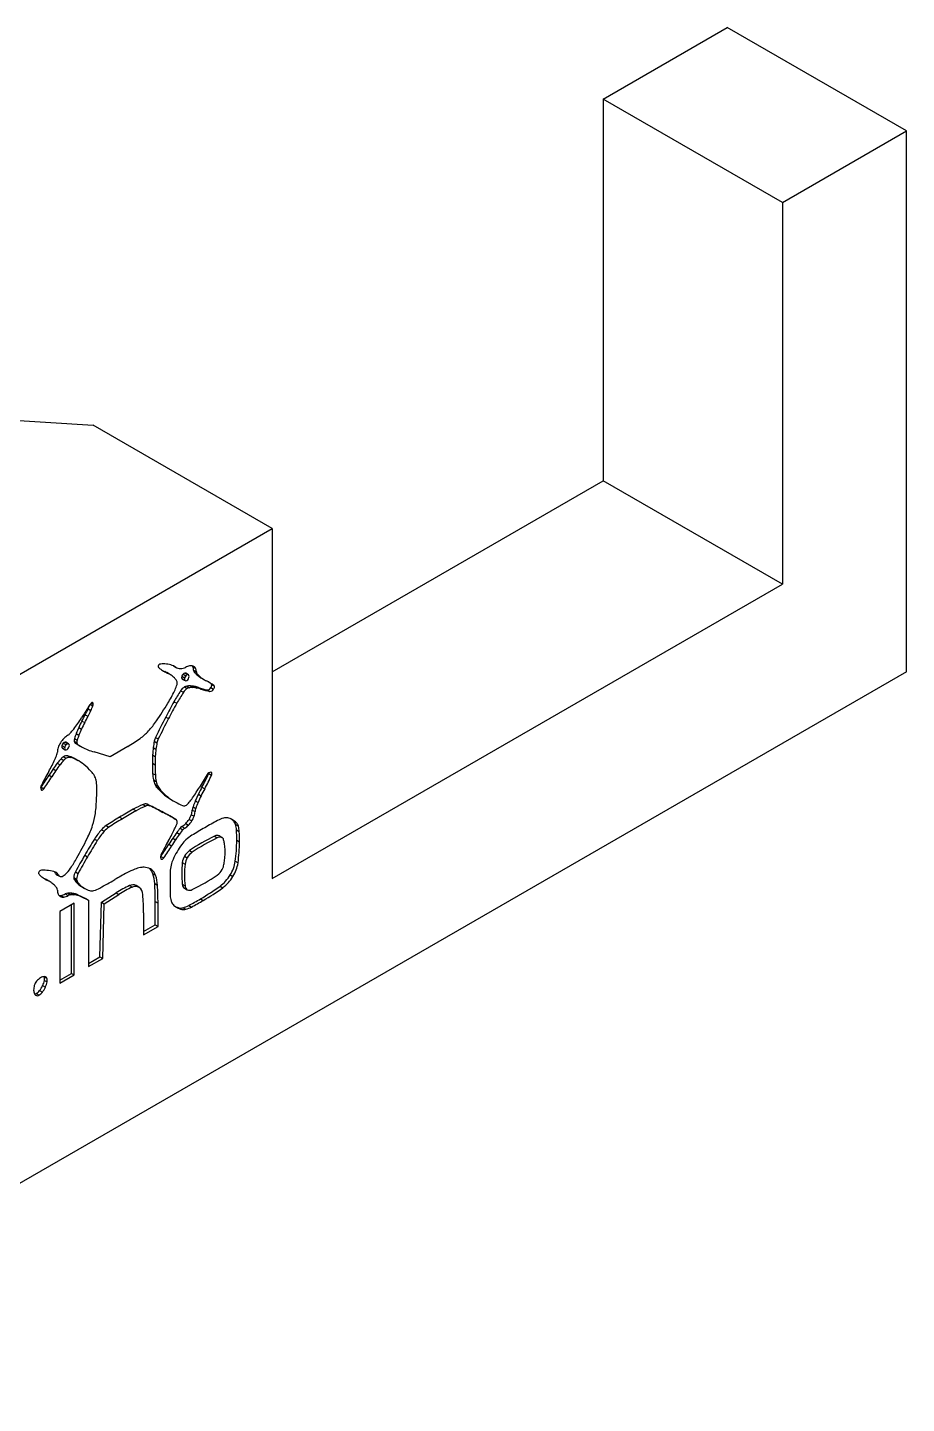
# Model space of a CAD drawing. Header units: millimetres. Extents: x 15 to 589, y 5 to 415.
# Drawn here: x 419.95 to 442.49, y 290.72 to 326.03 of the extents above; entities that cross this region are included whole.
import ezdxf

# ---------------------------------------------------------------- set-up
doc = ezdxf.new("R2010")
doc.units = ezdxf.units.MM

msp = doc.modelspace()

# ---------------------------------------------------------------- linework, layer by layer
at = {"color": 7, "linetype": 'Continuous', "lineweight": 25}
for p, q in [((434.71222, 324.19324), (437.8942, 326.03016)), ((442.49039, 323.37683), (437.8942, 326.03016)), ((439.30841, 321.53992), (434.71222, 324.19324)), ((434.71222, 324.19324), (434.71222, 314.39475)), ((439.30841, 321.53992), (442.49039, 323.37683)), ((442.49039, 309.49564), (442.49039, 323.37683)), ((439.30841, 321.53992), (439.30841, 311.74143)), ((410.62984, 316.50093), (421.63074, 315.82493)), ((426.22694, 313.1716), (421.63074, 315.82493)), ((426.22694, 309.4963), (434.71222, 314.39475)), ((439.30841, 311.74143), (434.71222, 314.39475)), ((414.39093, 306.33882), (426.22694, 313.1716)), ((426.22694, 313.1716), (426.22694, 304.18965)), ((426.22694, 304.18965), (439.30841, 311.74143)), ((442.49039, 309.49564), (409.96348, 290.71825)), ((423.47145, 309.50003), (423.54216, 309.45921)), ((423.59323, 309.43264), (423.52252, 309.47346)), ((423.69374, 309.64699), (423.76445, 309.60617)), ((423.9063, 309.37942), (423.97701, 309.3386)), ((423.9396, 309.4371), (424.01031, 309.39628)), ((423.98651, 309.46418), (424.05722, 309.42336)), ((424.07716, 309.41945), (424.00645, 309.46027)), ((424.18727, 309.62862), (424.25798, 309.5878)), ((424.20886, 309.53739), (424.27957, 309.49657)), ((424.2234, 309.48983), (424.29411, 309.44901)), ((424.28558, 309.42587), (424.35629, 309.38505)), ((424.37002, 309.36056), (424.44073, 309.31974)), ((423.87644, 309.00966), (423.94715, 308.96884)), ((423.9063, 309.32525), (423.97701, 309.28443)), ((423.91966, 309.30993), (423.99037, 309.26911)), ((423.97412, 309.10764), (424.04483, 309.06682)), ((424.03533, 309.1289), (424.10604, 309.08808)), ((424.12801, 309.1317), (424.19872, 309.09087)), ((424.2311, 309.11987), (424.30181, 309.07905)), ((424.33082, 309.09302), (424.40153, 309.0522)), ((424.42055, 309.32933), (424.49126, 309.28851)), ((424.55817, 309.03203), (424.62888, 308.99121)), ((424.652, 309.09107), (424.72271, 309.05025)), ((424.65887, 309.18646), (424.72958, 309.14564)), ((423.70587, 308.72784), (423.77658, 308.68702)), ((421.43071, 308.39389), (421.50142, 308.35307)), ((421.50183, 308.54149), (421.57255, 308.50067)), ((423.49288, 308.33404), (423.5636, 308.29322)), ((421.26368, 308.068), (421.33439, 308.02718)), ((421.34643, 308.23235), (421.41714, 308.19153)), ((420.83376, 307.60568), (420.90447, 307.56486)), ((420.86706, 307.66336), (420.93777, 307.62254)), ((420.91397, 307.69044), (420.98468, 307.64962)), ((421.00462, 307.64571), (420.93391, 307.68653)), ((421.14671, 307.71452), (421.21742, 307.6737)), ((421.15252, 307.78234), (421.22323, 307.74152)), ((421.17566, 307.6652), (421.24637, 307.62438)), ((421.19699, 307.91181), (421.2677, 307.87099)), ((421.25082, 307.61833), (421.32153, 307.57751)), ((422.51955, 307.57711), (422.07263, 307.31105)), ((423.19902, 307.71161), (423.26973, 307.67079)), ((423.23357, 307.81233), (423.30428, 307.77151)), ((420.80897, 307.26418), (420.87968, 307.22336)), ((420.83376, 307.55151), (420.90447, 307.51069)), ((420.84712, 307.53619), (420.91783, 307.49537)), ((420.87055, 307.31599), (420.94126, 307.27517)), ((420.98246, 307.33841), (421.05317, 307.29759)), ((421.14377, 307.27575), (421.21448, 307.23493)), ((421.25209, 307.21422), (421.18138, 307.25504)), ((422.07263, 307.31105), (421.65519, 307.4376)), ((423.1567, 307.36395), (423.22741, 307.32313)), ((423.17339, 307.55493), (423.2441, 307.51411)), ((420.60637, 307.00268), (420.67708, 306.96186)), ((420.71331, 307.14868), (420.78402, 307.10786)), ((423.15126, 307.1476), (423.22197, 307.10678)), ((423.15757, 306.88827), (423.22828, 306.84745)), ((424.59716, 306.88169), (424.66787, 306.84087)), ((420.29837, 306.53358), (420.36909, 306.49276)), ((420.50205, 306.84272), (420.57276, 306.8019)), ((423.17889, 306.72077), (423.2496, 306.67995)), ((423.22062, 306.60093), (423.29133, 306.56011)), ((424.4227, 306.53592), (424.49341, 306.4951)), ((423.29027, 306.49903), (423.36098, 306.45821)), ((423.46616, 306.33284), (423.53687, 306.29202)), ((423.66737, 306.19592), (423.73808, 306.1551)), ((424.25237, 306.18142), (424.32308, 306.1406)), ((424.33116, 306.35645), (424.40187, 306.31563)), ((422.66242, 305.96854), (422.73313, 305.92772)), ((422.91489, 306.09235), (422.9856, 306.05153)), ((423.0175, 306.09634), (423.08821, 306.05552)), ((423.35041, 305.92964), (423.42112, 305.88882)), ((424.15087, 305.8291), (424.22158, 305.78828)), ((424.17621, 305.94766), (424.24692, 305.90684)), ((424.19441, 306.03215), (424.26512, 305.99133)), ((421.96642, 305.54934), (422.03713, 305.50852)), ((422.3116, 305.76456), (422.38231, 305.72374)), ((423.68184, 305.75004), (423.75256, 305.70922)), ((423.86218, 305.48121), (423.93289, 305.44039)), ((423.90905, 305.52311), (423.97976, 305.48229)), ((424.00747, 305.60104), (424.07818, 305.56022)), ((424.09195, 305.70801), (424.16266, 305.66719)), ((425.23469, 305.66336), (425.3054, 305.62254)), ((425.28586, 305.57665), (425.35657, 305.53583)), ((421.66758, 305.20346), (421.73829, 305.16264)), ((421.84681, 305.44421), (421.91752, 305.40339)), ((423.67642, 305.22703), (423.74713, 305.18621)), ((423.77585, 305.36891), (423.84656, 305.32809)), ((424.74498, 305.27802), (424.81569, 305.2372)), ((424.87253, 305.28346), (424.94324, 305.24264)), ((425.30899, 305.43928), (425.3797, 305.39846)), ((425.31497, 305.17158), (425.38568, 305.13076)), ((421.41598, 304.78799), (421.48669, 304.74717)), ((423.37092, 304.75926), (423.44163, 304.71844)), ((423.57459, 305.0684), (423.6453, 305.02758)), ((423.97535, 304.76553), (424.04606, 304.72471)), ((424.1029, 304.90736), (424.17361, 304.86654)), ((423.91859, 304.59871), (423.9893, 304.55789)), ((425.27721, 304.63227), (425.34792, 304.59145)), ((420.38391, 304.18856), (420.45462, 304.14774)), ((420.49794, 304.12444), (420.42723, 304.16526)), ((420.66741, 304.32336), (420.73812, 304.28254)), ((420.6966, 304.2883), (420.76731, 304.24748)), ((421.13632, 304.21661), (421.20703, 304.17579)), ((421.14849, 304.16609), (421.2192, 304.12527)), ((421.17756, 304.36304), (421.24827, 304.32222)), ((421.19401, 304.10272), (421.26472, 304.0619)), ((421.25754, 304.03923), (421.32825, 303.99841)), ((423.16403, 304.31466), (423.23474, 304.27384)), ((423.21234, 304.05956), (423.28305, 304.01874)), ((423.91859, 304.04367), (423.9893, 304.00285)), ((425.14663, 304.28274), (425.21734, 304.24192)), ((420.81153, 303.75529), (420.88224, 303.71447)), ((420.91817, 303.79334), (420.98888, 303.75252)), ((420.98007, 303.81426), (421.05078, 303.77344)), ((421.0658, 303.81547), (421.13651, 303.77465)), ((421.15814, 303.80044), (421.22885, 303.75962)), ((421.24386, 303.76948), (421.44357, 303.67497)), ((421.24386, 303.76948), (421.31457, 303.72866)), ((421.31457, 303.72866), (421.51428, 303.63415)), ((421.33273, 303.9849), (421.40344, 303.94408)), ((421.34756, 303.97606), (421.41827, 303.93524)), ((421.843, 303.58423), (422.22421, 303.82533)), ((421.91371, 303.54341), (422.29492, 303.78451)), ((422.22421, 303.82533), (422.29492, 303.78451)), ((422.56766, 304.00833), (422.63837, 303.96751)), ((422.80324, 303.96954), (422.73253, 304.01036)), ((423.97535, 303.94238), (424.04606, 303.90156)), ((424.88751, 303.9955), (424.95823, 303.95468)), ((421.14558, 303.56122), (420.77687, 303.34837)), ((420.77687, 303.34837), (420.77687, 301.50338)), ((421.07487, 301.75705), (421.07487, 303.5204)), ((421.14558, 301.71623), (421.14558, 303.56122)), ((421.44357, 303.67497), (421.51428, 303.63415)), ((421.51428, 303.63415), (421.51428, 301.92908)), ((421.80783, 302.18018), (421.843, 303.58423)), ((421.843, 303.58423), (421.91371, 303.54341)), ((421.87854, 302.13936), (421.91371, 303.54341)), ((423.22565, 302.99867), (423.22565, 303.59722)), ((423.22565, 303.59722), (423.29636, 303.5564)), ((423.29636, 302.95785), (423.29636, 303.5564)), ((423.83257, 303.43801), (423.90328, 303.39719)), ((423.93853, 303.44086), (424.00924, 303.40004)), ((424.08441, 303.50015), (424.15512, 303.45933)), ((424.38559, 303.66829), (424.4563, 303.62747)), ((422.92765, 303.31268), (422.92765, 302.745)), ((422.92765, 302.82664), (423.22565, 302.99867)), ((423.22565, 302.99867), (423.29636, 302.95785)), ((422.92765, 302.745), (423.29636, 302.95785)), ((421.51428, 302.01072), (421.80783, 302.18018)), ((421.51428, 301.92908), (421.87854, 302.13936)), ((421.80783, 302.18018), (421.87854, 302.13936)), ((420.37699, 301.67259), (420.4477, 301.63177)), ((420.38183, 301.57587), (420.45254, 301.53505)), ((420.77687, 301.58502), (421.07487, 301.75705)), ((420.77687, 301.50338), (421.14558, 301.71623)), ((421.07487, 301.75705), (421.14558, 301.71623)), ((420.17438, 301.23721), (420.24509, 301.19639)), ((420.2611, 301.31634), (420.33181, 301.27552)), ((420.33764, 301.44304), (420.40835, 301.40222))]:
    msp.add_line(p, q, dxfattribs=at)
at = {"color": 8, "linetype": 'Continuous', "lineweight": 25}
for p, q in [((423.69247, 309.64849), (423.75154, 309.61439)), ((421.55857, 308.66242), (421.62661, 308.62314)), ((421.58912, 308.69833), (421.63718, 308.67058)), ((423.07466, 304.44812), (423.13822, 304.41143)), ((420.78347, 303.73337), (420.79393, 303.72733)), ((420.15215, 301.19954), (420.17696, 301.18522))]:
    msp.add_line(p, q, dxfattribs=at)
at = {"color": 7, "linetype": 'Continuous', "lineweight": 25, "flags": 128}
for points in [[(423.69374, 309.64699), (423.69352, 309.64712), (423.68749, 309.65078)], [(424.652, 309.09107), (424.65989, 309.10461), (424.66606, 309.1188), (424.67027, 309.13306), (424.67233, 309.14683), (424.67217, 309.15953), (424.6698, 309.17065), (424.6653, 309.17975), (424.65887, 309.18646)], [(424.72271, 309.05025), (424.7306, 309.06379), (424.73677, 309.07798), (424.74098, 309.09224), (424.74304, 309.10601), (424.74288, 309.11871), (424.74051, 309.12983), (424.73601, 309.13893), (424.72958, 309.14564)], [(421.14377, 307.27575), (421.16784, 307.26273), (421.18138, 307.25504)], [(424.59716, 306.88169), (424.60273, 306.89566), (424.60583, 306.90726)], [(424.66787, 306.84087), (424.67344, 306.85484), (424.67699, 306.86874), (424.67836, 306.88197), (424.67751, 306.89397), (424.67447, 306.90425), (424.66936, 306.91236), (424.66241, 306.91797), (424.6539, 306.92084)], [(420.28763, 306.52051), (420.28928, 306.52225), (420.29837, 306.53358)], [(420.29707, 306.4711), (420.3028, 306.46424), (420.31029, 306.46005), (420.31919, 306.45874), (420.32908, 306.46037), (420.33951, 306.46485), (420.34997, 306.47198), (420.35999, 306.48143), (420.36909, 306.49276)], [(423.36017, 304.74619), (423.36182, 304.74794), (423.37092, 304.75926)], [(423.36961, 304.69679), (423.37534, 304.68992), (423.38283, 304.68574), (423.39173, 304.68443), (423.40162, 304.68605), (423.41205, 304.69053), (423.42251, 304.69767), (423.43253, 304.70712), (423.44163, 304.71844)]]:
    msp.add_lwpolyline(points, dxfattribs=at)
at = {"color": 7, "linetype": 'Continuous', "lineweight": 25}
for centre, radius, start, end in [((423.35151, 309.63766), 0.05516, 108.87399, 179.361217), ((423.4383, 309.01738), 0.68056, 87.220025, 98.843641), ((423.43512, 308.9659), 0.73214, 74.651872, 87.167095), ((423.33601, 309.63544), 0.03976, 175.91577, 224.455342), ((423.90254, 310.29178), 0.90665, 228.992904, 233.917301), ((423.86117, 310.23508), 0.83647, 233.919791, 240.399516), ((424.02812, 310.69478), 1.31807, 242.073996, 245.017673), ((424.09811, 310.65249), 1.31643, 240.406583, 245.019194), ((423.19364, 308.90371), 0.65785, 60.004602, 65.020263), ((423.26456, 308.8633), 0.6574, 55.569504, 65.021555), ((423.52291, 309.2865), 0.39973, 55.112018, 74.623293), ((423.32685, 308.95501), 0.54653, 44.634842, 55.519477), ((423.36586, 308.99407), 0.49133, 34.143314, 44.590271), ((423.85401, 309.76133), 0.17914, 235.109839, 254.456418), ((423.8778, 309.84844), 0.26944, 254.548189, 268.945599), ((423.87823, 309.88814), 0.30914, 269.000619, 281.775431), ((423.98134, 309.35233), 0.07978, 160.151764, 199.848236), ((424.04704, 309.33661), 0.14711, 136.916646, 163.083354), ((424.00056, 309.38567), 0.07976, 100.145896, 139.848728), ((423.89891, 309.77915), 0.19824, 282.351415, 300.751805), ((424.05205, 309.31151), 0.07978, 160.151764, 199.848236), ((424.11775, 309.29579), 0.14711, 136.916646, 163.083354), ((423.99043, 309.43136), 0.03306, 60.999551, 96.802561), ((424.16732, 309.32951), 0.32543, 100.807025, 120.884034), ((424.07127, 309.34485), 0.07976, 100.145896, 139.848728), ((424.0613, 309.39197), 0.03166, 22.592725, 97.396523), ((423.94978, 309.39277), 0.14711, 316.916646, 343.083354), ((424.01549, 309.37705), 0.07978, 340.151764, 19.848236), ((424.13826, 309.48621), 0.16606, 69.280203, 101.096086), ((424.06633, 309.55733), 0.14038, 30.5164, 40.66396), ((424.02994, 309.54322), 0.17902, 358.133624, 28.492565), ((424.1493, 309.52592), 0.12506, 29.654166, 67.574877), ((424.28153, 309.5336), 0.07277, 177.017935, 216.978422), ((424.73473, 309.92474), 0.67128, 220.382448, 228.00181), ((424.10065, 309.5024), 0.17902, 358.133624, 28.492565), ((424.35224, 309.49278), 0.07277, 177.017935, 216.978422), ((424.76573, 309.95942), 0.71779, 228.014982, 236.543934), ((424.80544, 309.88392), 0.67128, 220.382448, 228.00181), ((424.83644, 309.9186), 0.71779, 228.014982, 236.543934), ((424.91618, 310.18786), 0.99132, 236.568012, 240.001957), ((421.32015, 310.10344), 2.63817, 331.534569, 335.31555), ((429.4423, 305.44838), 6.60769, 147.387152, 150.243876), ((421.8408, 309.86444), 2.06528, 335.307859, 339.297787), ((423.68334, 309.21494), 0.1047, 357.743495, 31.618048), ((423.56796, 309.21489), 0.22004, 338.527905, 358.940585), ((424.13122, 308.85334), 0.29891, 121.705717, 148.468625), ((423.93669, 309.33827), 0.03306, 203.189803, 238.988839), ((424.20193, 308.81252), 0.29891, 121.705717, 148.468625), ((424.05431, 308.97546), 0.15461, 97.053625, 121.243271), ((424.00624, 309.29659), 0.03166, 202.592725, 277.396523), ((423.99626, 309.34371), 0.07976, 280.145896, 319.848728), ((424.10179, 308.46375), 0.66846, 87.752504, 95.706327), ((424.12503, 308.93464), 0.15461, 97.053625, 121.243271), ((424.1725, 308.42293), 0.66846, 87.752504, 95.706327), ((424.10063, 308.43802), 0.69421, 79.16788, 87.740182), ((424.17135, 308.3972), 0.69421, 79.16788, 87.740182), ((424.09845, 308.42853), 0.70395, 70.724998, 79.138223), ((424.16916, 308.38771), 0.70395, 70.724998, 79.138223), ((424.85413, 310.58957), 1.58541, 250.726368, 259.241056), ((424.92484, 310.54875), 1.58541, 250.726368, 259.241056), ((424.9867, 310.14674), 0.99097, 236.567548, 243.25416), ((423.95015, 308.0901), 1.31212, 53.557237, 63.249959), ((424.55604, 309.13949), 0.10748, 271.139213, 333.227059), ((423.87705, 308.1274), 1.31637, 53.564421, 58.212664), ((424.62675, 309.09867), 0.10748, 271.139213, 333.227059), ((417.42954, 310.41229), 4.48146, 335.326098, 337.037721), ((422.29338, 308.08553), 0.93419, 139.572071, 147.580727), ((421.6118, 308.67316), 0.0347, 77.513401, 148.395286), ((421.59952, 308.67473), 0.03789, 353.716622, 58.522951), ((421.51313, 308.67334), 0.12409, 336.136447, 358.724437), ((411.92877, 315.85576), 13.65218, 326.069759, 328.324231), ((431.93812, 304.02107), 9.48281, 150.241316, 152.946655), ((420.75977, 310.40687), 3.27542, 328.322902, 331.540685), ((432.00883, 303.98025), 9.48281, 150.241316, 152.946655), ((429.51301, 305.40756), 6.60769, 147.387152, 150.243876), ((418.37883, 310.14604), 3.47711, 325.319476, 328.326186), ((440.62158, 296.42093), 22.65943, 147.528382, 148.322435), ((415.38293, 311.44646), 6.77449, 331.676935, 333.218035), ((415.45364, 311.40564), 6.77449, 331.676935, 333.218035), ((417.4576, 310.39944), 4.4506, 333.216286, 335.325649), ((417.52831, 310.35862), 4.4506, 333.216286, 335.325649), ((417.50025, 310.37147), 4.48146, 335.326098, 337.037721), ((447.36467, 296.14344), 26.80435, 152.947973, 154.193337), ((447.43538, 296.10262), 26.80435, 152.947973, 154.193337), ((419.33884, 309.43696), 2.28308, 318.25733, 321.883451), ((418.86296, 309.8107), 2.88818, 321.877668, 325.325289), ((423.45218, 307.04125), 2.41738, 154.866147, 158.892168), ((424.24448, 306.67016), 3.29229, 151.673174, 154.875816), ((423.52289, 307.00043), 2.41738, 154.866147, 158.892168), ((424.31519, 306.62934), 3.29229, 151.673174, 154.875816), ((421.9986, 308.9434), 1.42985, 305.918079, 317.464503), ((421.48269, 309.42487), 2.13551, 317.303659, 326.149756), ((421.32019, 307.35024), 0.61746, 148.228929, 161.040291), ((421.34779, 307.33618), 0.64834, 135.933813, 148.456437), ((420.90879, 307.57859), 0.07978, 160.151764, 199.848236), ((420.9745, 307.56287), 0.14711, 136.916646, 163.083354), ((420.92802, 307.61193), 0.07976, 100.145896, 139.848728), ((421.21973, 307.46359), 0.46772, 120.630158, 136.238704), ((421.04521, 307.52205), 0.14711, 136.916646, 163.083354), ((420.91789, 307.65762), 0.03306, 60.999551, 96.802561), ((420.99873, 307.57111), 0.07976, 100.145896, 139.848728), ((420.8518, 308.08318), 0.25289, 300.837144, 318.892691), ((420.98876, 307.61823), 0.03166, 22.592725, 97.396523), ((420.87724, 307.61903), 0.14711, 316.916646, 343.083354), ((420.94295, 307.60331), 0.07978, 340.151764, 19.848236), ((421.29229, 307.73621), 0.14719, 161.736071, 188.475027), ((421.21955, 307.72412), 0.07347, 187.509841, 233.321054), ((422.88984, 307.258), 1.81472, 158.882338, 163.205695), ((421.90151, 308.74542), 1.30144, 236.101278, 240.001532), ((421.363, 307.69539), 0.14719, 161.736071, 188.475027), ((421.29026, 307.6833), 0.07347, 187.509841, 233.321054), ((422.96055, 307.21718), 1.81472, 158.882338, 163.205695), ((421.97186, 308.70403), 1.30076, 236.100468, 241.661037), ((420.21062, 311.44643), 4.50586, 300.825747, 305.659533), ((425.23746, 307.29767), 2.08005, 168.521035, 172.895406), ((423.61848, 307.624), 0.42851, 153.928161, 168.202475), ((425.30817, 307.25685), 2.08005, 168.521035, 172.895406), ((423.68919, 307.58318), 0.42851, 153.928161, 168.202475), ((417.82466, 308.50565), 3.09408, 332.872583, 335.952065), ((418.31569, 308.28668), 2.55644, 335.94909, 339.001139), ((420.53208, 307.43866), 0.18337, 338.207639, 358.912238), ((422.65831, 305.63513), 2.46452, 138.623814, 142.110751), ((421.07887, 307.42954), 0.36349, 160.50234, 179.11047), ((422.72902, 305.59431), 2.46452, 138.623814, 142.110751), ((420.99959, 307.10011), 0.2515, 120.869189, 139.281562), ((420.86415, 307.56453), 0.03306, 203.189803, 238.988839), ((420.95396, 307.19017), 0.15096, 79.118614, 123.543221), ((421.0703, 307.05929), 0.2515, 120.869189, 139.281562), ((420.97951, 307.53777), 0.07978, 160.151764, 199.848236), ((420.93369, 307.52285), 0.03166, 202.592725, 277.396523), ((420.92372, 307.56997), 0.07976, 280.145896, 319.848728), ((421.02467, 307.14935), 0.15096, 79.118614, 123.543221), ((420.78347, 306.58716), 0.77716, 62.380092, 75.164899), ((420.85418, 306.54634), 0.77716, 62.380092, 75.164899), ((420.71787, 306.28898), 1.06838, 50.53388, 62.301344), ((421.98789, 308.73426), 1.33498, 241.67141, 248.279218), ((422.23856, 309.36349), 2.0123, 248.278957, 253.147935), ((427.51753, 307.14604), 4.36627, 177.13922, 179.979437), ((425.75912, 307.23277), 2.60572, 172.898165, 177.114316), ((427.58824, 307.10522), 4.36627, 177.13922, 179.979437), ((425.82983, 307.19195), 2.60572, 172.898165, 177.114316), ((427.10307, 303.18125), 7.60242, 150.391655, 153.361301), ((416.90449, 308.97675), 4.12784, 330.392441, 332.876651), ((423.73988, 304.84501), 3.80453, 145.449504, 148.325825), ((423.81059, 304.80419), 3.80453, 145.449504, 148.325825), ((423.15694, 305.24676), 3.09655, 142.105767, 145.45494), ((423.22765, 305.20594), 3.09655, 142.105767, 145.45494), ((420.11739, 305.5597), 2.01307, 43.183672, 50.533174), ((421.14795, 306.52913), 0.59821, 30.058116, 43.028284), ((428.41049, 307.14579), 5.25923, 179.980192, 182.806586), ((424.20284, 306.93622), 1.04637, 182.626669, 191.882315), ((428.4812, 307.10497), 5.25923, 179.980192, 182.806586), ((418.13279, 309.92645), 7.14553, 331.673521, 334.779281), ((424.6588, 306.811), 0.10994, 92.553145, 153.271404), ((420.42105, 306.51994), 0.13325, 148.332775, 201.500861), ((415.20997, 310.10766), 6.21819, 324.915918, 328.327562), ((415.28068, 310.06683), 6.21819, 324.915918, 328.327562), ((421.34232, 306.64553), 0.37169, 10.535221, 29.534956), ((420.82148, 306.54234), 0.90263, 0.309371, 10.930491), ((414.2183, 306.47362), 7.50617, 358.308159, 0.561757), ((423.65207, 306.81837), 0.48314, 191.654043, 206.746842), ((423.64627, 306.8171), 0.4774, 206.924427, 221.778944), ((424.27355, 306.8954), 1.04637, 182.626669, 191.882315), ((423.72278, 306.77755), 0.48314, 191.654043, 206.746842), ((423.71699, 306.77628), 0.4774, 206.924427, 221.778944), ((420.78105, 308.61021), 4.13542, 327.128073, 329.607527), ((428.32979, 304.42997), 4.43851, 151.674947, 154.27597), ((431.36162, 302.40458), 8.13072, 146.768113, 149.608089), ((418.2035, 309.88562), 7.14553, 331.673521, 334.779281), ((417.68426, 306.37587), 4.03883, 352.707094, 358.242611), ((424.40432, 307.50195), 1.49899, 221.995064, 231.25442), ((424.47503, 307.46113), 1.49899, 221.995064, 231.25442), ((424.44112, 307.54927), 1.55892, 231.287988, 240.242176), ((424.51183, 307.50845), 1.55892, 231.287988, 240.242176), ((424.57398, 307.61845), 1.68526, 240.263868, 247.45879), ((422.08725, 307.73144), 2.56062, 321.013684, 324.05968), ((421.6527, 308.04666), 3.09746, 324.056796, 327.132105), ((427.02668, 305.01829), 3.00827, 157.254232, 160.304272), ((427.65018, 304.75712), 3.68426, 154.27207, 157.257452), ((427.72089, 304.7163), 3.68426, 154.27207, 157.257452), ((428.4005, 304.38915), 4.43851, 151.674947, 154.27597), ((420.05674, 306.07806), 1.64774, 341.514586, 352.506402), ((427.86298, 296.6206), 10.69718, 119.088618, 121.262315), ((427.93369, 296.57978), 10.69718, 119.088618, 121.262315), ((423.95355, 303.65514), 2.64931, 113.082129, 119.166344), ((424.02426, 303.61432), 2.64931, 113.082129, 119.166344), ((422.9706, 305.98096), 0.12455, 67.878618, 116.569554), ((423.04131, 305.94014), 0.12455, 67.878618, 116.569554), ((418.45154, 296.56175), 10.57149, 62.393009, 64.410981), ((418.52225, 296.52093), 10.57149, 62.393009, 64.410981), ((417.43348, 294.61518), 12.76821, 60.700888, 62.39256), ((417.50419, 294.57436), 12.76821, 60.700888, 62.39256), ((423.96282, 306.17193), 0.1154, 252.408027, 304.56366), ((423.93382, 306.23358), 0.18295, 301.086935, 321.808273), ((423.57283, 306.0355), 0.61378, 327.753823, 340.349454), ((423.73828, 305.97928), 0.43907, 339.998963, 355.870424), ((424.48536, 305.92528), 0.30996, 159.829467, 175.859062), ((423.80899, 305.93846), 0.43907, 339.998963, 355.870424), ((424.55607, 305.88446), 0.30996, 159.829467, 175.859062), ((427.0974, 304.97747), 3.00827, 157.254232, 160.304272), ((419.25209, 306.34042), 2.49408, 333.283089, 341.659371), ((422.27836, 305.07383), 0.5687, 123.264579, 139.361313), ((422.34907, 305.03301), 0.5687, 123.264579, 139.361313), ((431.106, 291.27486), 16.94971, 121.25528, 122.630353), ((431.17671, 291.23404), 16.94971, 121.25528, 122.630353), ((420.31531, 307.07605), 3.77037, 332.214197, 334.653644), ((420.53766, 306.97075), 3.52435, 334.653258, 336.77965), ((423.70423, 305.64032), 0.08416, 354.277316, 54.951353), ((426.45456, 303.39903), 3.32505, 141.228758, 143.669662), ((423.65666, 305.63491), 0.13134, 335.867292, 358.699587), ((424.00203, 305.37193), 0.17748, 121.591033, 141.995048), ((423.65331, 305.94717), 0.49521, 301.093177, 315.656713), ((424.07274, 305.33111), 0.17748, 121.591033, 141.995048), ((423.72402, 305.90635), 0.49521, 301.093177, 315.656713), ((423.56331, 306.03865), 0.62352, 315.425902, 327.976337), ((423.63402, 305.99783), 0.62352, 315.425902, 327.976337), ((423.64354, 305.99468), 0.61378, 327.753823, 340.349454), ((432.4282, 291.7545), 15.86605, 120.002191, 121.384862), ((432.09903, 292.32466), 15.20769, 118.580043, 120.002338), ((425.18743, 305.02182), 0.75128, 106.347569, 118.94019), ((425.03818, 305.54391), 0.20832, 77.234051, 107.374254), ((424.96835, 305.28487), 0.47652, 60.075824, 75.92791), ((424.87969, 305.29874), 0.5089, 45.766784, 55.17478), ((424.95352, 305.26157), 0.5041, 45.730422, 59.936139), ((425.08819, 305.51847), 0.20605, 16.402076, 44.68469), ((424.77315, 305.41967), 0.5362, 2.09542, 17.023404), ((425.15891, 305.47765), 0.20605, 16.402076, 44.68469), ((424.84386, 305.37885), 0.5362, 2.09542, 17.023404), ((409.5405, 311.21152), 13.35881, 330.922818, 333.347908), ((431.99377, 298.66614), 12.22157, 147.662884, 149.940098), ((432.06448, 298.62532), 12.22157, 147.662884, 149.940098), ((423.32454, 304.15705), 1.95972, 138.94279, 147.726625), ((423.39525, 304.11623), 1.95972, 138.94279, 147.726625), ((430.17561, 301.40693), 7.60242, 150.391655, 153.361301), ((418.72572, 307.91342), 5.56703, 330.39317, 332.216255), ((428.07343, 302.29245), 5.28635, 146.280711, 148.323857), ((428.14414, 302.25163), 5.28635, 146.280711, 148.323857), ((426.83436, 303.11965), 3.79653, 143.668762, 146.283762), ((426.90507, 303.07883), 3.79653, 143.668762, 146.283762), ((426.52527, 303.35821), 3.32505, 141.228758, 143.669662), ((424.46727, 304.67077), 0.68743, 131.3259, 144.864919), ((424.75858, 304.33558), 1.13152, 121.61596, 131.195411), ((427.03411, 300.57125), 5.23391, 115.935918, 124.058706), ((427.10482, 300.53043), 5.23391, 115.935918, 124.058706), ((424.81387, 305.16077), 0.13599, 64.447915, 120.436901), ((424.88458, 305.11995), 0.13599, 64.447915, 120.436901), ((424.90871, 305.18663), 0.0658, 16.607146, 58.345661), ((424.29321, 304.97785), 0.7157, 11.185053, 18.54137), ((423.96302, 304.91223), 1.05235, 4.877819, 11.202553), ((421.29113, 305.18239), 4.02386, 352.14221, 359.846095), ((419.39948, 305.17331), 5.9155, 359.983262, 2.576965), ((421.36184, 305.14157), 4.02386, 352.14221, 359.846095), ((419.47019, 305.13249), 5.9155, 359.983262, 2.576965), ((437.18588, 295.66088), 18.2207, 149.939118, 151.471386), ((437.25659, 295.62006), 18.2207, 149.939118, 151.471386), ((423.49359, 304.74563), 0.13325, 148.332775, 201.500861), ((418.28251, 308.33334), 6.21819, 324.915918, 328.327562), ((418.35322, 308.29252), 6.21819, 324.915918, 328.327562), ((425.96492, 303.61651), 2.51938, 149.992716, 154.958548), ((425.86201, 303.67675), 2.40013, 144.620858, 150.009351), ((424.34361, 304.54716), 0.42814, 149.332651, 173.084186), ((424.35183, 304.55521), 0.43125, 125.256701, 150.810417), ((424.42255, 304.51439), 0.43125, 125.256701, 150.810417), ((423.42755, 304.87051), 1.58943, 355.264835, 4.735165), ((420.32404, 304.31092), 0.09674, 99.870904, 155.071153), ((420.31517, 303.10378), 1.30247, 82.238937, 90.339333), ((420.35983, 303.42962), 0.97359, 71.653143, 82.253432), ((420.28524, 304.97386), 0.9267, 312.752487, 326.143045), ((418.14012, 306.42912), 3.51885, 325.924852, 330.928516), ((423.40078, 302.6732), 1.89174, 111.775722, 118.407673), ((422.96869, 303.7616), 0.72072, 99.910237, 111.975187), ((422.92247, 304.03121), 0.44717, 83.219327, 100.022864), ((422.93464, 304.1316), 0.34605, 53.963254, 83.256838), ((422.89519, 304.22873), 0.28224, 17.725585, 52.36983), ((422.9659, 304.18791), 0.28224, 17.725585, 52.36983), ((424.56978, 304.32491), 0.96144, 167.389197, 177.689161), ((424.3281, 304.37847), 0.7139, 154.758909, 167.34983), ((426.48609, 304.32119), 2.58246, 173.830859, 186.169141), ((426.5568, 304.28037), 2.58246, 173.830859, 186.169141), ((424.41432, 304.50634), 0.42814, 149.332651, 173.084186), ((424.56675, 304.62981), 0.43125, 305.256701, 330.810417), ((424.71115, 304.55475), 0.26862, 329.767056, 345.971384), ((423.48523, 304.85198), 1.53006, 346.301006, 350.732784), ((423.37419, 304.87031), 1.64261, 350.725537, 355.425266), ((424.37467, 304.77028), 0.91303, 327.725463, 351.306175), ((424.44538, 304.72946), 0.91303, 327.725463, 351.306175), ((420.2641, 304.33117), 0.03454, 143.537866, 205.658659), ((420.60486, 304.60519), 0.47097, 217.848087, 226.877006), ((420.64678, 304.65026), 0.53253, 226.899655, 237.122796), ((420.90969, 305.05819), 1.01784, 237.159035, 243.443085), ((420.01754, 303.45558), 0.81945, 60.003345, 63.442626), ((420.08821, 303.41468), 0.81954, 55.323855, 63.441974), ((420.18789, 303.5595), 0.64372, 45.533959, 55.28706), ((420.5389, 304.27203), 0.13838, 21.774023, 39.700436), ((420.62629, 304.24152), 0.11911, 20.141588, 70.381286), ((420.73263, 304.34798), 0.06971, 200.684631, 238.881899), ((420.80041, 304.30507), 0.06623, 199.885105, 276.467859), ((420.7792, 304.42733), 0.19025, 278.66699, 315.249022), ((421.23361, 304.21333), 0.09735, 178.068819, 209.028429), ((421.45251, 304.20658), 0.31635, 150.357338, 178.182213), ((421.57402, 304.42371), 0.49744, 211.191463, 220.188069), ((421.60333, 304.44877), 0.536, 220.212154, 229.823952), ((421.30432, 304.17251), 0.09735, 178.068819, 209.028429), ((421.52322, 304.16576), 0.31635, 150.357338, 178.182213), ((421.64473, 304.38289), 0.49744, 211.191463, 220.188069), ((421.65809, 304.51432), 0.62141, 229.865302, 238.426364), ((421.67404, 304.40795), 0.536, 220.212154, 229.823952), ((410.98875, 323.57276), 22.40921, 298.860473, 299.981045), ((428.32773, 293.51946), 12.28721, 118.30905, 119.984866), ((422.27185, 304.01356), 0.94161, 2.800004, 18.648892), ((415.3194, 303.60105), 7.90624, 359.972203, 3.324593), ((422.34256, 303.97274), 0.94161, 2.800004, 18.648892), ((431.93244, 304.06089), 8.32883, 177.916651, 182.083349), ((424.04692, 304.04904), 0.12845, 182.398623, 236.137173), ((421.88448, 308.61377), 5.23391, 295.935918, 304.058706), ((424.27495, 304.80859), 1.01801, 306.993712, 328.899257), ((424.34566, 304.76777), 1.01801, 306.993712, 328.899257), ((420.22961, 303.6024), 0.58389, 36.3686, 45.506696), ((420.62085, 303.89635), 0.09466, 357.493122, 33.523624), ((420.95514, 303.88659), 0.23979, 178.656134, 203.882627), ((420.85544, 303.84293), 0.13095, 204.078767, 241.983177), ((420.78768, 303.91627), 0.16274, 259.201591, 278.427847), ((420.85835, 303.86005), 0.14753, 244.109033, 279.320448), ((420.7634, 304.05863), 0.30713, 279.016879, 300.259622), ((420.83411, 304.01781), 0.30713, 279.016879, 300.259622), ((420.99922, 303.65554), 0.15987, 96.880094, 120.464042), ((421.03006, 303.31014), 0.5066, 85.954171, 95.663039), ((421.06993, 303.61472), 0.15987, 96.880094, 120.464042), ((421.10077, 303.26932), 0.5066, 85.954171, 95.663039), ((421.0289, 303.29757), 0.51922, 75.586445, 85.924149), ((421.09961, 303.25675), 0.51922, 75.586445, 85.924149), ((421.03743, 303.33219), 0.48356, 64.729236, 75.543814), ((421.10814, 303.29137), 0.48356, 64.729236, 75.543814), ((421.7288, 304.4735), 0.62141, 229.865302, 238.426364), ((421.73894, 304.49113), 0.64174, 238.479198, 251.853205), ((421.59324, 304.06351), 0.19008, 253.442124, 287.254408), ((421.44852, 304.58342), 0.7297, 285.997896, 299.261351), ((423.57065, 301.71213), 2.5057, 113.596029, 122.503511), ((423.64136, 301.67131), 2.5057, 113.596029, 122.503511), ((422.65206, 303.84926), 0.18007, 63.458592, 117.950887), ((422.72175, 303.81298), 0.17559, 57.400672, 118.348984), ((422.65411, 303.76947), 0.25094, 2.211654, 49.719351), ((418.27741, 303.31924), 4.65025, 359.919219, 5.675859), ((415.39011, 303.56023), 7.90624, 359.972203, 3.324593), ((424.20358, 303.77547), 0.59472, 181.67225, 195.869162), ((424.11763, 304.00822), 0.12845, 182.398623, 236.137173), ((424.10472, 304.02425), 0.13599, 244.447915, 300.436901), ((421.52535, 308.60426), 5.7048, 300.090949, 306.111348), ((421.59606, 308.56344), 5.7048, 300.090949, 306.111348), ((423.82957, 303.66631), 0.20513, 195.107295, 224.140424), ((424.03272, 303.87726), 0.49793, 225.280006, 239.93042), ((423.95675, 303.91332), 0.49125, 244.928437, 255.358745), ((424.0258, 303.86762), 0.48612, 240.068041, 255.403042), ((423.88019, 303.63867), 0.20623, 256.64931, 286.432155), ((423.9509, 303.59785), 0.20623, 256.64931, 286.432155), ((423.75585, 304.09944), 0.68344, 285.503649, 298.734209), ((423.82656, 304.05862), 0.68344, 285.503649, 298.734209), ((418.44415, 313.95743), 11.88138, 298.340761, 300.004211), ((418.51486, 313.91661), 11.88138, 298.340761, 300.004211), ((420.49468, 301.29131), 0.40875, 120.799927, 139.741174), ((420.39512, 301.46456), 0.20897, 91.938482, 121.674601), ((419.8034, 301.69455), 0.59049, 334.789995, 348.405488), ((420.21539, 301.61601), 0.17122, 346.440999, 19.29564), ((420.38853, 301.61056), 0.06285, 19.724038, 90.441108), ((420.2861, 301.57519), 0.17122, 346.440999, 19.29564), ((420.32875, 301.32516), 0.22226, 179.480696, 204.574427), ((420.52861, 301.32797), 0.42211, 163.859605, 180.107965), ((420.40243, 301.36535), 0.29051, 139.127397, 164.02351), ((420.21016, 301.27081), 0.09181, 204.510685, 248.804322), ((420.12081, 301.32529), 0.1031, 276.282216, 301.304473), ((420.01678, 301.49701), 0.30386, 301.241575, 323.518368), ((420.08749, 301.45619), 0.30386, 301.241575, 323.518368), ((419.71408, 301.73326), 0.68779, 322.686495, 335.041482), ((419.78479, 301.69244), 0.68779, 322.686495, 335.041482), ((419.87411, 301.65373), 0.59049, 334.789995, 348.405488), ((420.19902, 301.26402), 0.08183, 254.362495, 304.261569)]:
    msp.add_arc(centre, radius, start, end, dxfattribs=at)

doc.saveas('drawing.dxf')
